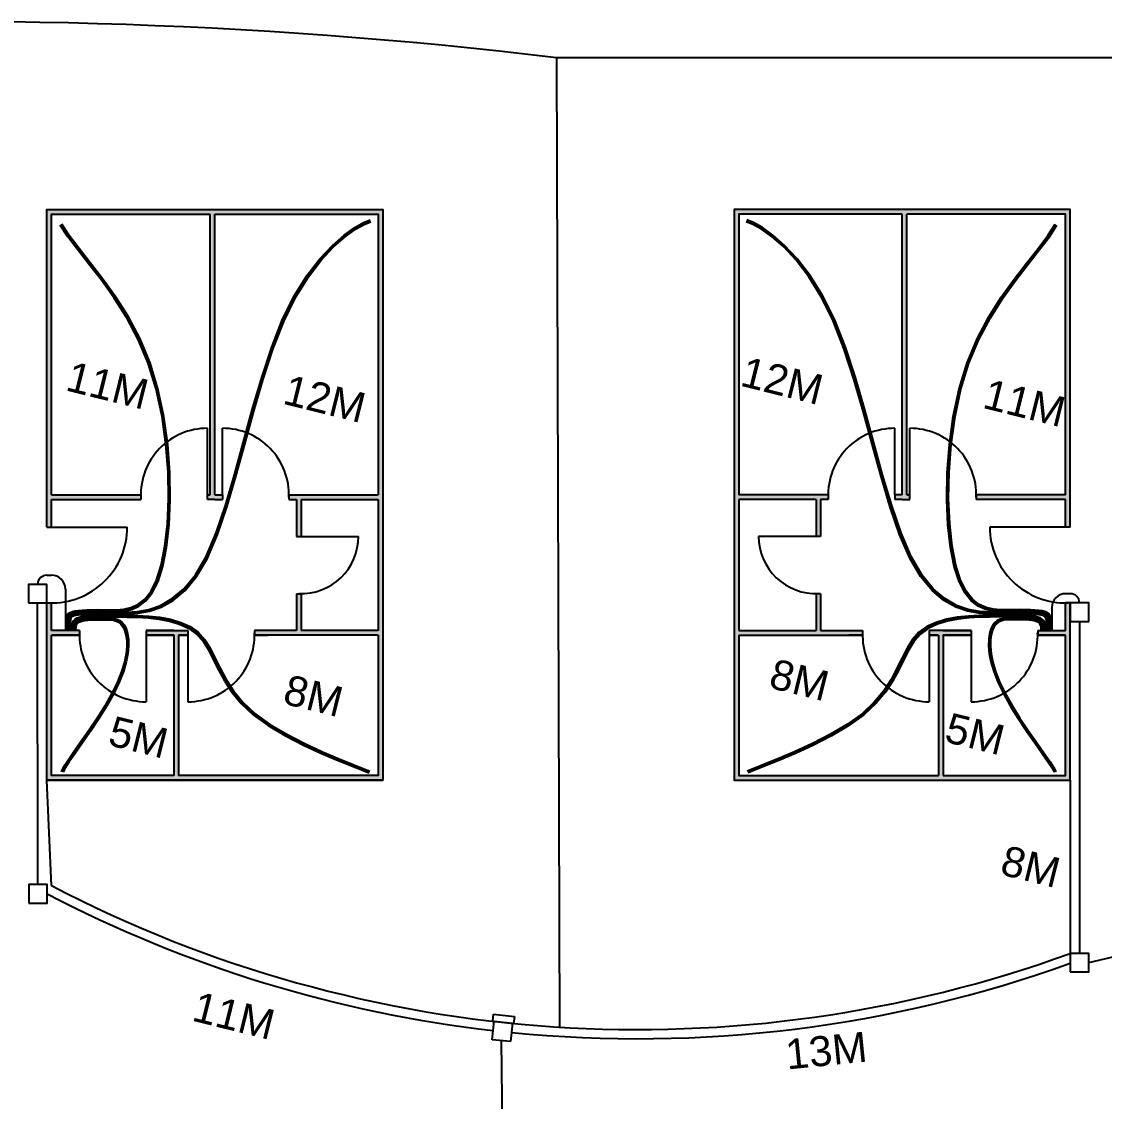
# Model space of a CAD drawing. Header units: millimetres. Extents: x 790368 to 790619, y 161713 to 161823.
# Drawn here: x 790508.77 to 790532.18, y 161747.51 to 161770.87 of the extents above; entities that cross this region are included whole.
import ezdxf

# ---------------------------------------------------------------- set-up
doc = ezdxf.new("R2010")
doc.units = ezdxf.units.MM
for name, color, linetype in [('can interior', 172, 'Continuous'), ('can principal', 34, 'Continuous'), ('can secundaria', 1, 'Continuous'), ('urbanizacion', 7, 'Continuous')]:
    doc.layers.add(name, color=color, linetype=linetype)
doc.styles.get("Standard").update_dxf_attribs({"font": 'arial.ttf'})

msp = doc.modelspace()

# ---------------------------------------------------------------- hatches: boundary and pattern name
at = {"layer": 'urbanizacion'}
h = msp.add_hatch(dxfattribs=at)
h.set_pattern_fill('ANSI36', color=256, scale=0.01)
h.set_pattern_definition([(45, (790325.319805, 161858.91633), (0.01683798, 0.061739261), [0.079375, -0.015875, 0, -0.015875])])
h.paths.add_polyline_path([(790516.577, 161766.804), (790509.314, 161766.804), (790509.314, 161759.935), (790509.414, 161759.935), (790509.414, 161760.533), (790511.345, 161760.533), (790511.345, 161760.633), (790509.414, 161760.633), (790509.414, 161766.704), (790512.845, 161766.704), (790512.845, 161760.633), (790512.785, 161760.633), (790512.785, 161760.533), (790512.945, 161760.533), (790513.108, 161760.533), (790513.108, 161760.633), (790512.945, 161760.633), (790512.945, 161766.704), (790516.477, 161766.704), (790516.477, 161760.633), (790514.548, 161760.633), (790514.548, 161760.533), (790514.711, 161760.533), (790514.711, 161759.735), (790514.811, 161759.735), (790514.811, 161760.533), (790516.477, 161760.533), (790516.477, 161757.697), (790514.811, 161757.697), (790514.811, 161758.495), (790514.711, 161758.495), (790514.711, 161757.697), (790513.805, 161757.697), (790513.805, 161757.597), (790514.102, 161757.597), (790514.711, 161757.597), (790516.477, 161757.597), (790516.477, 161754.562), (790512.162, 161754.562), (790512.162, 161757.597), (790512.365, 161757.597), (790512.365, 161757.697), (790512.062, 161757.697), (790511.458, 161757.697), (790511.458, 161757.597), (790512.062, 161757.597), (790512.062, 161754.562), (790509.414, 161754.562), (790509.414, 161757.597), (790510.018, 161757.597), (790510.018, 161757.697), (790509.414, 161757.697), (790509.414, 161758.295), (790509.314, 161758.295), (790509.314, 161754.462), (790516.577, 161754.462)])
h = msp.add_hatch(dxfattribs=at)
h.set_pattern_fill('ANSI36', color=256, scale=0.01)
h.set_pattern_definition([(45, (790332.919805, 161858.91633), (0.0168379802, 0.061739261), [0.079375, -0.015875, 0, -0.015875])])
h.paths.add_polyline_path([(790524.177, 161766.804), (790531.44, 161766.804), (790531.44, 161759.935), (790531.34, 161759.935), (790531.34, 161760.533), (790529.408, 161760.533), (790529.408, 161760.633), (790531.34, 161760.633), (790531.34, 161766.704), (790527.908, 161766.704), (790527.908, 161760.633), (790527.968, 161760.633), (790527.968, 161760.533), (790527.808, 161760.533), (790527.646, 161760.533), (790527.646, 161760.633), (790527.808, 161760.633), (790527.808, 161766.704), (790524.277, 161766.704), (790524.277, 161760.633), (790526.206, 161760.633), (790526.206, 161760.533), (790526.043, 161760.533), (790526.043, 161759.735), (790525.943, 161759.735), (790525.943, 161760.533), (790524.277, 161760.533), (790524.277, 161757.697), (790525.943, 161757.697), (790525.943, 161758.495), (790526.043, 161758.495), (790526.043, 161757.697), (790526.949, 161757.697), (790526.949, 161757.597), (790526.651, 161757.597), (790526.043, 161757.597), (790524.277, 161757.597), (790524.277, 161754.562), (790528.591, 161754.562), (790528.591, 161757.597), (790528.389, 161757.597), (790528.389, 161757.697), (790528.691, 161757.697), (790529.296, 161757.697), (790529.296, 161757.597), (790528.691, 161757.597), (790528.691, 161754.562), (790531.34, 161754.562), (790531.34, 161757.597), (790530.736, 161757.597), (790530.736, 161757.697), (790531.34, 161757.697), (790531.34, 161758.295), (790531.44, 161758.295), (790531.44, 161754.462), (790524.177, 161754.462)])

# ---------------------------------------------------------------- linework, layer by layer
for p, q in [((790518.939, 161748.848), (790518.982, 161749.246)), ((790518.957, 161749.248), (790518.973, 161749.397)), ((790518.973, 161749.397), (790519.421, 161749.349)), ((790518.982, 161749.246), (790519.38, 161749.203)), ((790519.421, 161749.349), (790519.405, 161749.2)), ((790519.38, 161749.203), (790519.337, 161748.805)), ((790519.337, 161748.805), (790518.939, 161748.848))]:
    msp.add_line(p, q)
msp.add_lwpolyline([(790518.957, 161749.248), (790519.405, 161749.2)])
at = {"layer": 'can interior'}
for p, q in [((790509.314, 161758.895), (790509.414, 161758.895)), ((790509.114, 161758.695), (790509.114, 161758.695)), ((790509.714, 161758.596), (790509.716, 161757.697)), ((790531.44, 161758.495), (790531.339, 161758.495)), ((790531.039, 161758.196), (790531.039, 161757.697))]:
    msp.add_line(p, q, dxfattribs=at)
for points in [[(790509.784, 161757.697), (790509.784, 161757.792), (790509.786, 161757.868), (790509.791, 161757.928), (790509.8, 161757.973), (790509.816, 161758.007), (790509.839, 161758.032), (790509.872, 161758.05), (790509.915, 161758.062), (790509.97, 161758.072), (790510.039, 161758.079), (790510.124, 161758.084), (790510.226, 161758.087), (790510.346, 161758.09), (790510.487, 161758.091), (790510.649, 161758.091), (790510.835, 161758.091), (790511.045, 161758.093), (790511.275, 161758.11), (790511.518, 161758.155), (790511.77, 161758.242), (790512.026, 161758.387), (790512.279, 161758.602), (790512.525, 161758.903), (790512.757, 161759.302), (790512.973, 161759.809), (790513.175, 161760.404), (790513.369, 161761.063), (790513.561, 161761.76), (790513.756, 161762.47), (790513.959, 161763.168), (790514.176, 161763.83), (790514.412, 161764.429), (790514.67, 161764.945), (790514.942, 161765.381), (790515.218, 161765.74), (790515.489, 161766.027), (790515.743, 161766.25), (790515.971, 161766.413), (790516.162, 161766.521), (790516.307, 161766.579)], [(790509.804, 161757.697), (790509.804, 161757.791), (790509.806, 161757.866), (790509.811, 161757.924), (790509.82, 161757.968), (790509.835, 161757.999), (790509.858, 161758.022), (790509.889, 161758.037), (790509.931, 161758.047), (790509.985, 161758.055), (790510.053, 161758.061), (790510.136, 161758.065), (790510.236, 161758.068), (790510.355, 161758.07), (790510.494, 161758.071), (790510.656, 161758.071), (790510.841, 161758.071), (790511.051, 161758.073), (790511.281, 161758.09), (790511.526, 161758.135), (790511.779, 161758.223), (790512.036, 161758.367), (790512.291, 161758.583), (790512.538, 161758.883), (790512.771, 161759.284), (790512.988, 161759.791), (790513.191, 161760.387), (790513.386, 161761.046), (790513.578, 161761.744), (790513.773, 161762.454), (790513.976, 161763.153), (790514.192, 161763.814), (790514.428, 161764.413), (790514.685, 161764.93), (790514.955, 161765.365), (790515.23, 161765.723), (790515.499, 161766.011), (790515.752, 161766.232), (790515.979, 161766.394), (790516.169, 161766.502), (790516.312, 161766.56)], [(790509.824, 161757.697), (790509.824, 161757.791), (790509.826, 161757.864), (790509.831, 161757.921), (790509.84, 161757.962), (790509.854, 161757.991), (790509.876, 161758.011), (790509.907, 161758.024), (790509.948, 161758.032), (790510.001, 161758.038), (790510.067, 161758.043), (790510.148, 161758.046), (790510.246, 161758.049), (790510.364, 161758.05), (790510.502, 161758.051), (790510.663, 161758.051), (790510.848, 161758.051), (790511.058, 161758.053), (790511.288, 161758.07), (790511.534, 161758.115), (790511.788, 161758.203), (790512.047, 161758.347), (790512.303, 161758.563), (790512.551, 161758.864), (790512.786, 161759.265), (790513.003, 161759.773), (790513.207, 161760.369), (790513.403, 161761.029), (790513.595, 161761.727), (790513.79, 161762.439), (790513.993, 161763.138), (790514.209, 161763.799), (790514.443, 161764.398), (790514.699, 161764.915), (790514.969, 161765.349), (790515.243, 161765.707), (790515.51, 161765.994), (790515.762, 161766.215), (790515.987, 161766.376), (790516.176, 161766.483), (790516.318, 161766.541)], [(790530.93, 161757.697), (790530.929, 161757.791), (790530.928, 161757.864), (790530.923, 161757.921), (790530.914, 161757.962), (790530.899, 161757.991), (790530.877, 161758.011), (790530.847, 161758.024), (790530.806, 161758.032), (790530.753, 161758.038), (790530.687, 161758.043), (790530.606, 161758.046), (790530.507, 161758.049), (790530.39, 161758.05), (790530.252, 161758.051), (790530.091, 161758.051), (790529.906, 161758.051), (790529.696, 161758.053), (790529.466, 161758.07), (790529.22, 161758.115), (790528.965, 161758.203), (790528.707, 161758.347), (790528.451, 161758.563), (790528.203, 161758.864), (790527.968, 161759.265), (790527.75, 161759.773), (790527.547, 161760.369), (790527.351, 161761.029), (790527.159, 161761.727), (790526.964, 161762.439), (790526.761, 161763.138), (790526.545, 161763.799), (790526.311, 161764.398), (790526.055, 161764.915), (790525.785, 161765.349), (790525.511, 161765.707), (790525.244, 161765.994), (790524.992, 161766.215), (790524.767, 161766.376), (790524.578, 161766.483), (790524.436, 161766.541)], [(790530.95, 161757.697), (790530.949, 161757.791), (790530.948, 161757.866), (790530.943, 161757.924), (790530.934, 161757.968), (790530.919, 161757.999), (790530.896, 161758.022), (790530.864, 161758.037), (790530.822, 161758.047), (790530.768, 161758.055), (790530.701, 161758.061), (790530.618, 161758.065), (790530.518, 161758.068), (790530.399, 161758.07), (790530.259, 161758.071), (790530.098, 161758.071), (790529.912, 161758.071), (790529.702, 161758.073), (790529.472, 161758.09), (790529.228, 161758.135), (790528.974, 161758.223), (790528.718, 161758.367), (790528.463, 161758.583), (790528.216, 161758.883), (790527.982, 161759.284), (790527.766, 161759.791), (790527.563, 161760.387), (790527.368, 161761.046), (790527.176, 161761.744), (790526.981, 161762.454), (790526.778, 161763.153), (790526.561, 161763.814), (790526.326, 161764.413), (790526.069, 161764.93), (790525.798, 161765.365), (790525.523, 161765.723), (790525.254, 161766.011), (790525.002, 161766.232), (790524.775, 161766.394), (790524.585, 161766.502), (790524.441, 161766.56)], [(790530.97, 161757.697), (790530.969, 161757.792), (790530.968, 161757.868), (790530.963, 161757.928), (790530.953, 161757.973), (790530.938, 161758.007), (790530.915, 161758.032), (790530.882, 161758.05), (790530.839, 161758.062), (790530.784, 161758.072), (790530.714, 161758.079), (790530.63, 161758.084), (790530.528, 161758.087), (790530.408, 161758.09), (790530.267, 161758.091), (790530.104, 161758.091), (790529.918, 161758.091), (790529.709, 161758.093), (790529.479, 161758.11), (790529.236, 161758.155), (790528.983, 161758.242), (790528.728, 161758.387), (790528.475, 161758.602), (790528.229, 161758.903), (790527.997, 161759.302), (790527.781, 161759.809), (790527.579, 161760.404), (790527.384, 161761.063), (790527.193, 161761.76), (790526.998, 161762.47), (790526.794, 161763.168), (790526.578, 161763.83), (790526.342, 161764.429), (790526.084, 161764.945), (790525.812, 161765.381), (790525.535, 161765.74), (790525.265, 161766.027), (790525.011, 161766.25), (790524.783, 161766.413), (790524.592, 161766.521), (790524.447, 161766.579)], [(790509.724, 161757.697), (790509.724, 161757.793), (790509.726, 161757.873), (790509.732, 161757.938), (790509.742, 161757.99), (790509.758, 161758.032), (790509.783, 161758.064), (790509.818, 161758.088), (790509.865, 161758.107), (790509.924, 161758.122), (790509.996, 161758.132), (790510.08, 161758.14), (790510.177, 161758.145), (790510.285, 161758.148), (790510.403, 161758.149), (790510.533, 161758.148), (790510.672, 161758.147), (790510.821, 161758.148), (790510.975, 161758.159), (790511.131, 161758.193), (790511.284, 161758.262), (790511.431, 161758.376), (790511.567, 161758.548), (790511.687, 161758.789), (790511.789, 161759.111), (790511.868, 161759.519), (790511.92, 161760.002), (790511.943, 161760.543), (790511.934, 161761.122), (790511.889, 161761.723), (790511.805, 161762.328), (790511.679, 161762.92), (790511.508, 161763.48), (790511.291, 161763.995), (790511.041, 161764.464), (790510.77, 161764.89), (790510.493, 161765.276), (790510.224, 161765.624), (790509.976, 161765.937), (790509.765, 161766.217), (790509.603, 161766.469)], [(790509.744, 161757.697), (790509.744, 161757.793), (790509.746, 161757.871), (790509.751, 161757.934), (790509.761, 161757.985), (790509.778, 161758.024), (790509.802, 161758.053), (790509.836, 161758.076), (790509.881, 161758.092), (790509.939, 161758.105), (790510.01, 161758.115), (790510.092, 161758.121), (790510.187, 161758.126), (790510.293, 161758.128), (790510.411, 161758.129), (790510.54, 161758.128), (790510.679, 161758.127), (790510.828, 161758.127), (790510.983, 161758.139), (790511.14, 161758.173), (790511.295, 161758.242), (790511.443, 161758.357), (790511.58, 161758.53), (790511.703, 161758.772), (790511.806, 161759.095), (790511.886, 161759.506), (790511.939, 161759.992), (790511.963, 161760.534), (790511.953, 161761.116), (790511.908, 161761.72), (790511.824, 161762.328), (790511.698, 161762.922), (790511.527, 161763.485), (790511.31, 161764.002), (790511.059, 161764.473), (790510.788, 161764.9), (790510.51, 161765.286), (790510.241, 161765.635), (790509.993, 161765.948), (790509.782, 161766.228), (790509.621, 161766.479)], [(790509.764, 161757.697), (790509.764, 161757.792), (790509.766, 161757.869), (790509.771, 161757.931), (790509.781, 161757.979), (790509.797, 161758.016), (790509.821, 161758.043), (790509.854, 161758.063), (790509.898, 161758.077), (790509.955, 161758.088), (790510.023, 161758.097), (790510.104, 161758.103), (790510.197, 161758.106), (790510.302, 161758.108), (790510.419, 161758.109), (790510.546, 161758.108), (790510.685, 161758.107), (790510.835, 161758.107), (790510.991, 161758.119), (790511.149, 161758.154), (790511.305, 161758.223), (790511.455, 161758.338), (790511.594, 161758.512), (790511.718, 161758.755), (790511.822, 161759.08), (790511.903, 161759.493), (790511.957, 161759.981), (790511.982, 161760.526), (790511.973, 161761.111), (790511.928, 161761.718), (790511.844, 161762.328), (790511.717, 161762.925), (790511.546, 161763.49), (790511.328, 161764.009), (790511.077, 161764.482), (790510.805, 161764.91), (790510.527, 161765.297), (790510.258, 161765.646), (790510.01, 161765.959), (790509.799, 161766.239), (790509.638, 161766.488)], [(790530.99, 161757.697), (790530.989, 161757.792), (790530.988, 161757.869), (790530.983, 161757.931), (790530.973, 161757.979), (790530.957, 161758.016), (790530.933, 161758.043), (790530.9, 161758.063), (790530.856, 161758.077), (790530.799, 161758.088), (790530.73, 161758.097), (790530.649, 161758.103), (790530.556, 161758.106), (790530.452, 161758.108), (790530.335, 161758.109), (790530.207, 161758.108), (790530.068, 161758.107), (790529.919, 161758.107), (790529.763, 161758.119), (790529.605, 161758.154), (790529.449, 161758.223), (790529.299, 161758.338), (790529.16, 161758.512), (790529.036, 161758.755), (790528.931, 161759.08), (790528.85, 161759.493), (790528.796, 161759.981), (790528.772, 161760.526), (790528.781, 161761.111), (790528.826, 161761.718), (790528.91, 161762.328), (790529.036, 161762.925), (790529.208, 161763.49), (790529.425, 161764.009), (790529.677, 161764.482), (790529.949, 161764.91), (790530.226, 161765.297), (790530.496, 161765.646), (790530.744, 161765.959), (790530.955, 161766.239), (790531.116, 161766.488)], [(790531.01, 161757.697), (790531.009, 161757.793), (790531.008, 161757.871), (790531.002, 161757.934), (790530.993, 161757.985), (790530.976, 161758.024), (790530.952, 161758.053), (790530.918, 161758.076), (790530.872, 161758.092), (790530.814, 161758.105), (790530.744, 161758.115), (790530.661, 161758.121), (790530.567, 161758.126), (790530.46, 161758.128), (790530.343, 161758.129), (790530.214, 161758.128), (790530.075, 161758.127), (790529.926, 161758.127), (790529.771, 161758.139), (790529.614, 161758.173), (790529.459, 161758.242), (790529.311, 161758.357), (790529.174, 161758.53), (790529.051, 161758.772), (790528.948, 161759.095), (790528.868, 161759.506), (790528.815, 161759.992), (790528.791, 161760.534), (790528.8, 161761.116), (790528.845, 161761.72), (790528.93, 161762.328), (790529.056, 161762.922), (790529.227, 161763.485), (790529.444, 161764.002), (790529.695, 161764.473), (790529.966, 161764.9), (790530.244, 161765.286), (790530.513, 161765.635), (790530.761, 161765.948), (790530.972, 161766.228), (790531.133, 161766.479)], [(790531.03, 161757.697), (790531.029, 161757.793), (790531.027, 161757.873), (790531.022, 161757.938), (790531.012, 161757.99), (790530.995, 161758.032), (790530.97, 161758.064), (790530.935, 161758.088), (790530.889, 161758.107), (790530.83, 161758.122), (790530.758, 161758.132), (790530.673, 161758.14), (790530.577, 161758.145), (790530.469, 161758.148), (790530.35, 161758.149), (790530.221, 161758.148), (790530.082, 161758.147), (790529.933, 161758.148), (790529.779, 161758.159), (790529.623, 161758.193), (790529.47, 161758.262), (790529.323, 161758.376), (790529.187, 161758.548), (790529.066, 161758.789), (790528.965, 161759.111), (790528.886, 161759.519), (790528.833, 161760.002), (790528.81, 161760.543), (790528.82, 161761.122), (790528.865, 161761.723), (790528.949, 161762.328), (790529.075, 161762.92), (790529.246, 161763.48), (790529.462, 161763.995), (790529.713, 161764.464), (790529.984, 161764.89), (790530.261, 161765.276), (790530.53, 161765.624), (790530.777, 161765.937), (790530.989, 161766.217), (790531.151, 161766.469)], [(790509.944, 161757.697), (790509.944, 161757.731), (790509.946, 161757.762), (790509.95, 161757.791), (790509.957, 161757.817), (790509.969, 161757.841), (790509.988, 161757.862), (790510.014, 161757.88), (790510.048, 161757.895), (790510.092, 161757.907), (790510.144, 161757.916), (790510.202, 161757.922), (790510.267, 161757.927), (790510.335, 161757.929), (790510.406, 161757.93), (790510.478, 161757.931), (790510.55, 161757.931), (790510.62, 161757.931), (790510.687, 161757.927), (790510.752, 161757.919), (790510.812, 161757.903), (790510.867, 161757.875), (790510.917, 161757.835), (790510.96, 161757.778), (790510.996, 161757.703), (790511.024, 161757.607), (790511.04, 161757.49), (790511.042, 161757.351), (790511.026, 161757.191), (790510.99, 161757.01), (790510.929, 161756.808), (790510.84, 161756.585), (790510.722, 161756.341), (790510.572, 161756.077), (790510.401, 161755.805), (790510.221, 161755.536), (790510.044, 161755.281), (790509.884, 161755.052), (790509.752, 161754.861), (790509.661, 161754.721), (790509.624, 161754.642)], [(790509.924, 161757.697), (790509.924, 161757.731), (790509.926, 161757.763), (790509.93, 161757.794), (790509.937, 161757.823), (790509.95, 161757.849), (790509.969, 161757.873), (790509.996, 161757.893), (790510.031, 161757.91), (790510.076, 161757.924), (790510.13, 161757.934), (790510.191, 161757.941), (790510.257, 161757.946), (790510.328, 161757.949), (790510.401, 161757.95), (790510.475, 161757.951), (790510.55, 161757.951), (790510.622, 161757.951), (790510.692, 161757.947), (790510.759, 161757.939), (790510.822, 161757.922), (790510.879, 161757.894), (790510.931, 161757.853), (790510.976, 161757.795), (790511.013, 161757.719), (790511.042, 161757.621), (790511.059, 161757.501), (790511.061, 161757.36), (790511.046, 161757.197), (790511.009, 161757.014), (790510.949, 161756.809), (790510.86, 161756.584), (790510.741, 161756.338), (790510.592, 161756.073), (790510.42, 161755.8), (790510.24, 161755.529), (790510.064, 161755.274), (790509.903, 161755.045), (790509.771, 161754.856), (790509.681, 161754.716), (790509.644, 161754.639)], [(790509.904, 161757.697), (790509.904, 161757.731), (790509.906, 161757.765), (790509.91, 161757.798), (790509.918, 161757.829), (790509.931, 161757.857), (790509.951, 161757.883), (790509.978, 161757.906), (790510.015, 161757.925), (790510.061, 161757.94), (790510.116, 161757.952), (790510.179, 161757.96), (790510.248, 161757.965), (790510.32, 161757.969), (790510.396, 161757.97), (790510.473, 161757.971), (790510.55, 161757.971), (790510.625, 161757.971), (790510.697, 161757.967), (790510.766, 161757.959), (790510.831, 161757.941), (790510.891, 161757.913), (790510.944, 161757.871), (790510.991, 161757.812), (790511.03, 161757.734), (790511.059, 161757.634), (790511.077, 161757.512), (790511.08, 161757.369), (790511.065, 161757.204), (790511.029, 161757.018), (790510.968, 161756.811), (790510.88, 161756.583), (790510.761, 161756.335), (790510.611, 161756.069), (790510.44, 161755.794), (790510.26, 161755.523), (790510.083, 161755.267), (790509.923, 161755.039), (790509.791, 161754.85), (790509.7, 161754.712), (790509.664, 161754.636)], [(790509.844, 161757.697), (790509.844, 161757.733), (790509.846, 161757.77), (790509.85, 161757.808), (790509.859, 161757.845), (790509.874, 161757.881), (790509.895, 161757.915), (790509.925, 161757.945), (790509.965, 161757.97), (790510.016, 161757.99), (790510.08, 161758.005), (790510.16, 161758.016), (790510.256, 161758.023), (790510.371, 161758.028), (790510.507, 161758.03), (790510.665, 161758.031), (790510.848, 161758.031), (790511.055, 161758.03), (790511.281, 161758.025), (790511.517, 161758.011), (790511.756, 161757.984), (790511.99, 161757.94), (790512.212, 161757.874), (790512.412, 161757.782), (790512.585, 161757.659), (790512.725, 161757.503), (790512.842, 161757.317), (790512.949, 161757.108), (790513.06, 161756.881), (790513.189, 161756.642), (790513.347, 161756.396), (790513.549, 161756.149), (790513.808, 161755.906), (790514.131, 161755.674), (790514.5, 161755.455), (790514.89, 161755.255), (790515.276, 161755.076), (790515.635, 161754.923), (790515.94, 161754.799), (790516.169, 161754.709), (790516.296, 161754.655)], [(790509.864, 161757.697), (790509.864, 161757.732), (790509.866, 161757.768), (790509.87, 161757.804), (790509.879, 161757.84), (790509.893, 161757.873), (790509.914, 161757.905), (790509.943, 161757.932), (790509.981, 161757.955), (790510.031, 161757.974), (790510.094, 161757.988), (790510.171, 161757.997), (790510.266, 161758.004), (790510.379, 161758.008), (790510.512, 161758.01), (790510.668, 161758.011), (790510.848, 161758.011), (790511.053, 161758.01), (790511.276, 161758.005), (790511.51, 161757.991), (790511.747, 161757.965), (790511.979, 161757.92), (790512.198, 161757.854), (790512.398, 161757.762), (790512.569, 161757.64), (790512.708, 161757.484), (790512.824, 161757.299), (790512.931, 161757.09), (790513.042, 161756.864), (790513.17, 161756.625), (790513.329, 161756.379), (790513.532, 161756.132), (790513.792, 161755.89), (790514.116, 161755.657), (790514.486, 161755.438), (790514.877, 161755.238), (790515.265, 161755.058), (790515.625, 161754.905), (790515.931, 161754.781), (790516.16, 161754.69), (790516.287, 161754.637)], [(790509.884, 161757.697), (790509.884, 161757.732), (790509.886, 161757.767), (790509.89, 161757.801), (790509.898, 161757.834), (790509.912, 161757.865), (790509.932, 161757.894), (790509.96, 161757.919), (790509.998, 161757.94), (790510.046, 161757.957), (790510.108, 161757.97), (790510.183, 161757.979), (790510.275, 161757.985), (790510.386, 161757.988), (790510.517, 161757.99), (790510.67, 161757.991), (790510.848, 161757.991), (790511.05, 161757.99), (790511.271, 161757.985), (790511.503, 161757.972), (790511.738, 161757.945), (790511.968, 161757.901), (790512.185, 161757.835), (790512.383, 161757.743), (790512.553, 161757.621), (790512.69, 161757.465), (790512.806, 161757.281), (790512.912, 161757.073), (790513.023, 161756.846), (790513.152, 161756.608), (790513.311, 161756.362), (790513.514, 161756.116), (790513.775, 161755.873), (790514.101, 161755.641), (790514.472, 161755.422), (790514.865, 161755.221), (790515.254, 161755.041), (790515.615, 161754.887), (790515.922, 161754.763), (790516.152, 161754.672), (790516.278, 161754.619)], [(790530.91, 161757.697), (790530.909, 161757.733), (790530.908, 161757.77), (790530.903, 161757.808), (790530.895, 161757.845), (790530.88, 161757.881), (790530.859, 161757.915), (790530.829, 161757.945), (790530.789, 161757.97), (790530.738, 161757.99), (790530.673, 161758.005), (790530.594, 161758.016), (790530.498, 161758.023), (790530.383, 161758.028), (790530.247, 161758.03), (790530.089, 161758.031), (790529.906, 161758.031), (790529.699, 161758.03), (790529.473, 161758.025), (790529.237, 161758.011), (790528.998, 161757.984), (790528.764, 161757.94), (790528.542, 161757.874), (790528.341, 161757.782), (790528.169, 161757.659), (790528.029, 161757.503), (790527.912, 161757.317), (790527.805, 161757.108), (790527.693, 161756.881), (790527.565, 161756.642), (790527.407, 161756.396), (790527.204, 161756.149), (790526.945, 161755.906), (790526.622, 161755.674), (790526.254, 161755.455), (790525.864, 161755.255), (790525.478, 161755.076), (790525.119, 161754.923), (790524.813, 161754.799), (790524.585, 161754.709), (790524.458, 161754.655)], [(790530.89, 161757.697), (790530.889, 161757.732), (790530.888, 161757.768), (790530.883, 161757.804), (790530.875, 161757.84), (790530.861, 161757.873), (790530.84, 161757.905), (790530.811, 161757.932), (790530.772, 161757.955), (790530.723, 161757.974), (790530.66, 161757.988), (790530.582, 161757.997), (790530.488, 161758.004), (790530.375, 161758.008), (790530.242, 161758.01), (790530.086, 161758.011), (790529.906, 161758.011), (790529.701, 161758.01), (790529.478, 161758.005), (790529.244, 161757.991), (790529.007, 161757.965), (790528.775, 161757.92), (790528.555, 161757.854), (790528.356, 161757.762), (790528.185, 161757.64), (790528.046, 161757.484), (790527.93, 161757.299), (790527.823, 161757.09), (790527.712, 161756.864), (790527.584, 161756.625), (790527.425, 161756.379), (790527.222, 161756.132), (790526.962, 161755.89), (790526.638, 161755.657), (790526.268, 161755.438), (790525.876, 161755.238), (790525.489, 161755.058), (790525.129, 161754.905), (790524.823, 161754.781), (790524.593, 161754.69), (790524.467, 161754.637)], [(790530.87, 161757.697), (790530.869, 161757.732), (790530.868, 161757.767), (790530.864, 161757.801), (790530.855, 161757.834), (790530.842, 161757.865), (790530.822, 161757.894), (790530.793, 161757.919), (790530.756, 161757.94), (790530.707, 161757.957), (790530.646, 161757.97), (790530.571, 161757.979), (790530.478, 161757.985), (790530.368, 161757.988), (790530.237, 161757.99), (790530.083, 161757.991), (790529.906, 161757.991), (790529.703, 161757.99), (790529.483, 161757.985), (790529.251, 161757.972), (790529.016, 161757.945), (790528.786, 161757.901), (790528.568, 161757.835), (790528.371, 161757.743), (790528.201, 161757.621), (790528.063, 161757.465), (790527.948, 161757.281), (790527.841, 161757.073), (790527.731, 161756.846), (790527.602, 161756.608), (790527.443, 161756.362), (790527.239, 161756.116), (790526.978, 161755.873), (790526.653, 161755.641), (790526.281, 161755.422), (790525.889, 161755.221), (790525.5, 161755.041), (790525.139, 161754.887), (790524.832, 161754.763), (790524.602, 161754.672), (790524.475, 161754.619)], [(790530.85, 161757.697), (790530.849, 161757.731), (790530.848, 161757.765), (790530.844, 161757.798), (790530.836, 161757.829), (790530.823, 161757.857), (790530.803, 161757.883), (790530.776, 161757.906), (790530.739, 161757.925), (790530.693, 161757.94), (790530.637, 161757.952), (790530.575, 161757.96), (790530.506, 161757.965), (790530.433, 161757.969), (790530.358, 161757.97), (790530.281, 161757.971), (790530.204, 161757.971), (790530.129, 161757.971), (790530.056, 161757.967), (790529.987, 161757.959), (790529.923, 161757.941), (790529.863, 161757.913), (790529.81, 161757.871), (790529.763, 161757.812), (790529.724, 161757.734), (790529.694, 161757.634), (790529.676, 161757.512), (790529.673, 161757.369), (790529.688, 161757.204), (790529.725, 161757.018), (790529.785, 161756.811), (790529.874, 161756.583), (790529.993, 161756.335), (790530.143, 161756.069), (790530.314, 161755.794), (790530.494, 161755.523), (790530.671, 161755.267), (790530.831, 161755.039), (790530.963, 161754.85), (790531.053, 161754.712), (790531.09, 161754.636)], [(790530.83, 161757.697), (790530.829, 161757.731), (790530.828, 161757.763), (790530.824, 161757.794), (790530.816, 161757.823), (790530.803, 161757.849), (790530.784, 161757.873), (790530.758, 161757.893), (790530.722, 161757.91), (790530.677, 161757.924), (790530.624, 161757.934), (790530.563, 161757.941), (790530.497, 161757.946), (790530.426, 161757.949), (790530.353, 161757.95), (790530.278, 161757.951), (790530.204, 161757.951), (790530.131, 161757.951), (790530.061, 161757.947), (790529.995, 161757.939), (790529.932, 161757.922), (790529.875, 161757.894), (790529.823, 161757.853), (790529.778, 161757.795), (790529.741, 161757.719), (790529.712, 161757.621), (790529.695, 161757.501), (790529.693, 161757.36), (790529.708, 161757.197), (790529.745, 161757.014), (790529.805, 161756.809), (790529.893, 161756.584), (790530.012, 161756.338), (790530.162, 161756.073), (790530.334, 161755.8), (790530.514, 161755.529), (790530.69, 161755.274), (790530.851, 161755.045), (790530.982, 161754.856), (790531.073, 161754.716), (790531.11, 161754.639)], [(790530.81, 161757.697), (790530.809, 161757.731), (790530.808, 161757.762), (790530.804, 161757.791), (790530.797, 161757.817), (790530.784, 161757.841), (790530.766, 161757.862), (790530.74, 161757.88), (790530.706, 161757.895), (790530.662, 161757.907), (790530.61, 161757.916), (790530.551, 161757.922), (790530.487, 161757.927), (790530.419, 161757.929), (790530.348, 161757.93), (790530.276, 161757.931), (790530.204, 161757.931), (790530.134, 161757.931), (790530.066, 161757.927), (790530.002, 161757.919), (790529.942, 161757.903), (790529.886, 161757.875), (790529.837, 161757.835), (790529.793, 161757.778), (790529.757, 161757.703), (790529.73, 161757.607), (790529.714, 161757.49), (790529.712, 161757.351), (790529.728, 161757.191), (790529.764, 161757.01), (790529.825, 161756.808), (790529.913, 161756.585), (790530.032, 161756.341), (790530.182, 161756.077), (790530.353, 161755.805), (790530.533, 161755.536), (790530.71, 161755.281), (790530.87, 161755.052), (790531.002, 161754.861), (790531.092, 161754.721), (790531.13, 161754.642)]]:
    msp.add_lwpolyline(points, dxfattribs=at)
for centre, radius, start, end in [((790509.314, 161758.695), 0.2, 90, 180), ((790509.414, 161758.595), 0.3, 0.1036, 90), ((790531.339, 161758.195), 0.3, 90, 179.8964), ((790531.44, 161758.295), 0.2, 0, 90)]:
    msp.add_arc(centre, radius, start, end, dxfattribs=at)
at = {"layer": 'can principal'}
msp.add_line((790519.138, 161748.827), (790519.206, 161743.32), dxfattribs=at)
at = {"layer": 'can secundaria'}
for p, q in [((790509.121, 161752.203), (790509.114, 161758.295)), ((790531.64, 161757.895), (790531.64, 161750.714)), ((790531.84, 161750.514), (790536.089, 161751.542))]:
    msp.add_line(p, q, dxfattribs=at)
for points in [[(790508.914, 161758.295), (790509.314, 161758.295), (790509.314, 161758.695), (790508.914, 161758.695)], [(790531.44, 161757.895), (790531.84, 161757.895), (790531.84, 161758.295), (790531.44, 161758.295)], [(790508.921, 161751.803), (790509.321, 161751.803), (790509.321, 161752.203), (790508.921, 161752.203)], [(790531.44, 161750.314), (790531.84, 161750.314), (790531.84, 161750.714), (790531.44, 161750.714)]]:
    msp.add_lwpolyline(points, close=True, dxfattribs=at)
for start, end in [(242.4184, 263.4829), (264.3139, 289.8151)]:
    msp.add_arc((790522.091, 161776.448), 27.58, start, end, dxfattribs=at)
at = {"layer": 'urbanizacion'}
for p, q in [((790512.785, 161760.633), (790512.785, 161762.073)), ((790513.108, 161760.633), (790513.108, 161762.073)), ((790527.646, 161760.633), (790527.646, 161762.073)), ((790527.968, 161760.633), (790527.968, 161762.073)), ((790509.414, 161759.935), (790511.054, 161759.935)), ((790531.34, 161759.935), (790529.7, 161759.935)), ((790514.811, 161759.735), (790516.051, 161759.735)), ((790525.943, 161759.735), (790524.703, 161759.735)), ((790511.458, 161757.597), (790511.458, 161756.157)), ((790512.365, 161757.597), (790512.365, 161756.157)), ((790528.389, 161757.597), (790528.389, 161756.157)), ((790529.296, 161757.597), (790529.296, 161756.157)), ((790509.314, 161754.462), (790516.577, 161754.462)), ((790524.177, 161754.462), (790531.44, 161754.462))]:
    msp.add_line(p, q, dxfattribs=at)
for points in [[(790576.741, 161770.087), (790520.331, 161770.087)], [(790520.331, 161770.087), (790520.399, 161749.121)], [(790509.314, 161759.935), (790509.314, 161766.804), (790516.577, 161766.804), (790516.577, 161754.462), (790509.314, 161754.462), (790509.314, 161758.295)], [(790531.44, 161759.935), (790531.44, 161766.804), (790524.177, 161766.804), (790524.177, 161754.462), (790531.44, 161754.462), (790531.44, 161758.295)], [(790509.414, 161760.633), (790509.414, 161766.704), (790512.845, 161766.704)], [(790512.845, 161760.633), (790512.845, 161766.704)], [(790512.945, 161760.633), (790512.945, 161766.704)], [(790512.945, 161766.704), (790516.477, 161766.704), (790516.477, 161760.633)], [(790527.808, 161766.704), (790524.277, 161766.704), (790524.277, 161760.633)], [(790527.808, 161760.633), (790527.808, 161766.704)], [(790531.34, 161760.633), (790531.34, 161766.704), (790527.908, 161766.704)], [(790527.908, 161760.633), (790527.908, 161766.704)], [(790509.414, 161760.633), (790511.345, 161760.633)], [(790509.414, 161759.935), (790509.414, 161760.533)], [(790509.414, 161760.533), (790511.345, 161760.533)], [(790511.345, 161760.633), (790511.345, 161760.533)], [(790512.845, 161760.633), (790512.785, 161760.633)], [(790512.785, 161760.633), (790512.845, 161760.633)], [(790512.785, 161760.533), (790512.785, 161760.633)], [(790512.945, 161760.533), (790512.785, 161760.533)], [(790512.945, 161760.633), (790513.108, 161760.633)], [(790512.945, 161760.633), (790513.108, 161760.633)], [(790512.945, 161760.633), (790513.108, 161760.633)], [(790512.945, 161760.533), (790513.108, 161760.533)], [(790513.108, 161760.633), (790513.108, 161760.533)], [(790514.548, 161760.633), (790514.711, 161760.633)], [(790514.548, 161760.633), (790516.477, 161760.633)], [(790514.548, 161760.633), (790516.477, 161760.633)], [(790514.548, 161760.633), (790514.548, 161760.533)], [(790514.548, 161760.533), (790514.711, 161760.533)], [(790514.711, 161760.533), (790514.711, 161759.735)], [(790514.811, 161760.533), (790514.811, 161759.735)], [(790514.811, 161760.533), (790516.477, 161760.533)], [(790516.477, 161760.533), (790516.477, 161757.697)], [(790516.477, 161760.533), (790516.477, 161757.697)], [(790526.206, 161760.633), (790524.277, 161760.633)], [(790526.206, 161760.633), (790524.277, 161760.633)], [(790524.277, 161760.533), (790524.277, 161757.697)], [(790525.943, 161760.533), (790524.277, 161760.533)], [(790524.277, 161760.533), (790524.277, 161757.697)], [(790525.943, 161760.533), (790525.943, 161759.735)], [(790526.206, 161760.633), (790526.043, 161760.633)], [(790526.206, 161760.533), (790526.043, 161760.533)], [(790526.043, 161760.533), (790526.043, 161759.735)], [(790526.206, 161760.633), (790526.206, 161760.533)], [(790527.808, 161760.633), (790527.646, 161760.633)], [(790527.808, 161760.633), (790527.646, 161760.633)], [(790527.808, 161760.633), (790527.646, 161760.633)], [(790527.646, 161760.633), (790527.646, 161760.533)], [(790527.808, 161760.533), (790527.646, 161760.533)], [(790527.808, 161760.533), (790527.968, 161760.533)], [(790527.968, 161760.633), (790527.908, 161760.633)], [(790527.908, 161760.633), (790527.968, 161760.633)], [(790527.968, 161760.533), (790527.968, 161760.633)], [(790531.34, 161760.633), (790529.408, 161760.633)], [(790529.408, 161760.633), (790529.408, 161760.533)], [(790531.34, 161760.533), (790529.408, 161760.533)], [(790531.34, 161759.935), (790531.34, 161760.533)], [(790509.314, 161759.935), (790509.414, 161759.935)], [(790531.44, 161759.935), (790531.34, 161759.935)], [(790514.711, 161759.735), (790514.811, 161759.735)], [(790526.043, 161759.735), (790525.943, 161759.735)], [(790514.711, 161758.495), (790514.711, 161757.697)], [(790514.711, 161758.495), (790514.811, 161758.495)], [(790514.811, 161758.495), (790514.811, 161757.697)], [(790525.943, 161758.495), (790525.943, 161757.697)], [(790526.043, 161758.495), (790525.943, 161758.495)], [(790526.043, 161758.495), (790526.043, 161757.697)], [(790509.314, 161758.295), (790509.414, 161758.295)], [(790509.414, 161757.697), (790509.414, 161758.295)], [(790531.34, 161757.697), (790531.34, 161758.295)], [(790531.44, 161758.295), (790531.34, 161758.295)], [(790510.018, 161757.697), (790509.414, 161757.697)], [(790510.018, 161757.697), (790510.018, 161757.597)], [(790512.062, 161757.697), (790511.458, 161757.697)], [(790511.458, 161757.697), (790512.162, 161757.697)], [(790511.458, 161757.697), (790511.458, 161757.597)], [(790512.062, 161757.697), (790512.365, 161757.697)], [(790512.365, 161757.697), (790512.365, 161757.597)], [(790514.711, 161757.697), (790513.805, 161757.697)], [(790513.805, 161757.697), (790513.805, 161757.597)], [(790516.477, 161757.697), (790514.811, 161757.697)], [(790524.277, 161757.697), (790525.943, 161757.697)], [(790526.043, 161757.697), (790526.949, 161757.697)], [(790526.949, 161757.697), (790526.949, 161757.597)], [(790528.691, 161757.697), (790528.389, 161757.697)], [(790528.389, 161757.697), (790528.389, 161757.597)], [(790529.296, 161757.697), (790528.591, 161757.697)], [(790528.691, 161757.697), (790529.296, 161757.697)], [(790529.296, 161757.697), (790529.296, 161757.597)], [(790530.736, 161757.697), (790531.34, 161757.697)], [(790530.736, 161757.697), (790530.736, 161757.597)], [(790509.414, 161757.597), (790510.018, 161757.597)], [(790510.018, 161757.597), (790509.414, 161757.597)], [(790510.018, 161757.597), (790509.414, 161757.597)], [(790510.018, 161757.597), (790509.414, 161757.597)], [(790512.062, 161754.562), (790509.414, 161754.562), (790509.414, 161757.597)], [(790512.062, 161757.597), (790511.458, 161757.597)], [(790511.458, 161757.597), (790512.062, 161757.597), (790512.062, 161754.562)], [(790512.062, 161757.597), (790511.458, 161757.597)], [(790512.062, 161757.597), (790511.458, 161757.597)], [(790512.162, 161757.597), (790512.365, 161757.597)], [(790512.365, 161757.597), (790512.162, 161757.597)], [(790512.365, 161757.597), (790512.162, 161757.597)], [(790516.477, 161757.597), (790516.477, 161754.562), (790512.162, 161754.562)], [(790512.162, 161757.597), (790512.162, 161754.562)], [(790514.711, 161757.597), (790513.805, 161757.597)], [(790514.711, 161757.597), (790513.805, 161757.597)], [(790513.805, 161757.597), (790514.102, 161757.597)], [(790516.477, 161757.597), (790514.711, 161757.597)], [(790516.477, 161757.597), (790516.477, 161754.562)], [(790524.277, 161757.597), (790524.277, 161754.562), (790528.591, 161754.562)], [(790524.277, 161757.597), (790524.277, 161754.562)], [(790524.277, 161757.597), (790526.043, 161757.597)], [(790526.043, 161757.597), (790526.949, 161757.597)], [(790526.043, 161757.597), (790526.949, 161757.597)], [(790526.949, 161757.597), (790526.651, 161757.597)], [(790528.389, 161757.597), (790528.591, 161757.597)], [(790528.389, 161757.597), (790528.591, 161757.597)], [(790528.591, 161757.597), (790528.389, 161757.597)], [(790528.591, 161757.597), (790528.591, 161754.562)], [(790528.691, 161754.562), (790531.34, 161754.562), (790531.34, 161757.597)], [(790528.691, 161757.597), (790529.296, 161757.597)], [(790528.691, 161757.597), (790529.296, 161757.597)], [(790529.296, 161757.597), (790528.691, 161757.597), (790528.691, 161754.562)], [(790528.691, 161757.597), (790529.296, 161757.597)], [(790530.736, 161757.597), (790531.34, 161757.597)], [(790530.736, 161757.597), (790531.34, 161757.597)], [(790531.34, 161757.597), (790530.736, 161757.597)], [(790530.736, 161757.597), (790531.34, 161757.597)], [(790509.414, 161752.18), (790509.314, 161754.462)], [(790531.44, 161754.462), (790531.44, 161750.714)]]:
    msp.add_lwpolyline(points, dxfattribs=at)
for centre, radius, start, end in [((790507.251, 161660.881), 109.987, 83.16995, 103.89283), ((790512.785, 161760.633), 1.44, 90, 181.9898), ((790513.108, 161760.633), 1.44, 358.0102, 90), ((790527.646, 161760.633), 1.44, 90, 181.9898), ((790527.968, 161760.633), 1.44, 358.0102, 90), ((790509.414, 161759.935), 1.64, 268.2529, 0), ((790531.34, 161759.935), 1.64, 180, 271.7471), ((790514.811, 161759.735), 1.24, 267.6891, 0), ((790525.943, 161759.735), 1.24, 180, 272.3109), ((790511.458, 161757.597), 1.44, 178.0102, 270), ((790512.365, 161757.597), 1.44, 270, 1.9898), ((790528.389, 161757.597), 1.44, 178.0102, 270), ((790529.296, 161757.597), 1.44, 270, 1.9898), ((790522.091, 161776.448), 27.38, 242.4184, 289.966)]:
    msp.add_arc(centre, radius, start, end, dxfattribs=at)

# ---------------------------------------------------------------- texts
at = {"layer": 'can interior', "char_height": 0.65, "attachment_point": 1, "rotation": 346.0426}
for s, insert in [('12M', (790524.434, 161763.63)), ('11M', (790509.849, 161763.529)), ('12M', (790514.545, 161763.24)), ('11M', (790529.674, 161763.15)), ('8M', (790525.051, 161757.099)), ('8M', (790514.545, 161756.756)), ('5M', (790510.763, 161755.859)), ('5M', (790528.849, 161755.93))]:
    msp.add_mtext_dynamic_manual_height_columns(s, width=3.49432, gutter_width=12.5, heights=[0], dxfattribs=dict(at, insert=insert))
at = {"layer": 'can secundaria', "char_height": 0.65, "attachment_point": 1}
for s, insert, rotation in [('8M', (790530.051, 161753.062), 346.0426), ('11M', (790512.579, 161749.897), 346.0426), ('13M', (790525.254, 161748.849), 5.6798)]:
    msp.add_mtext_dynamic_manual_height_columns(s, width=3.49432, gutter_width=12.5, heights=[0], dxfattribs=dict(at, insert=insert, rotation=rotation))

doc.saveas('drawing.dxf')
